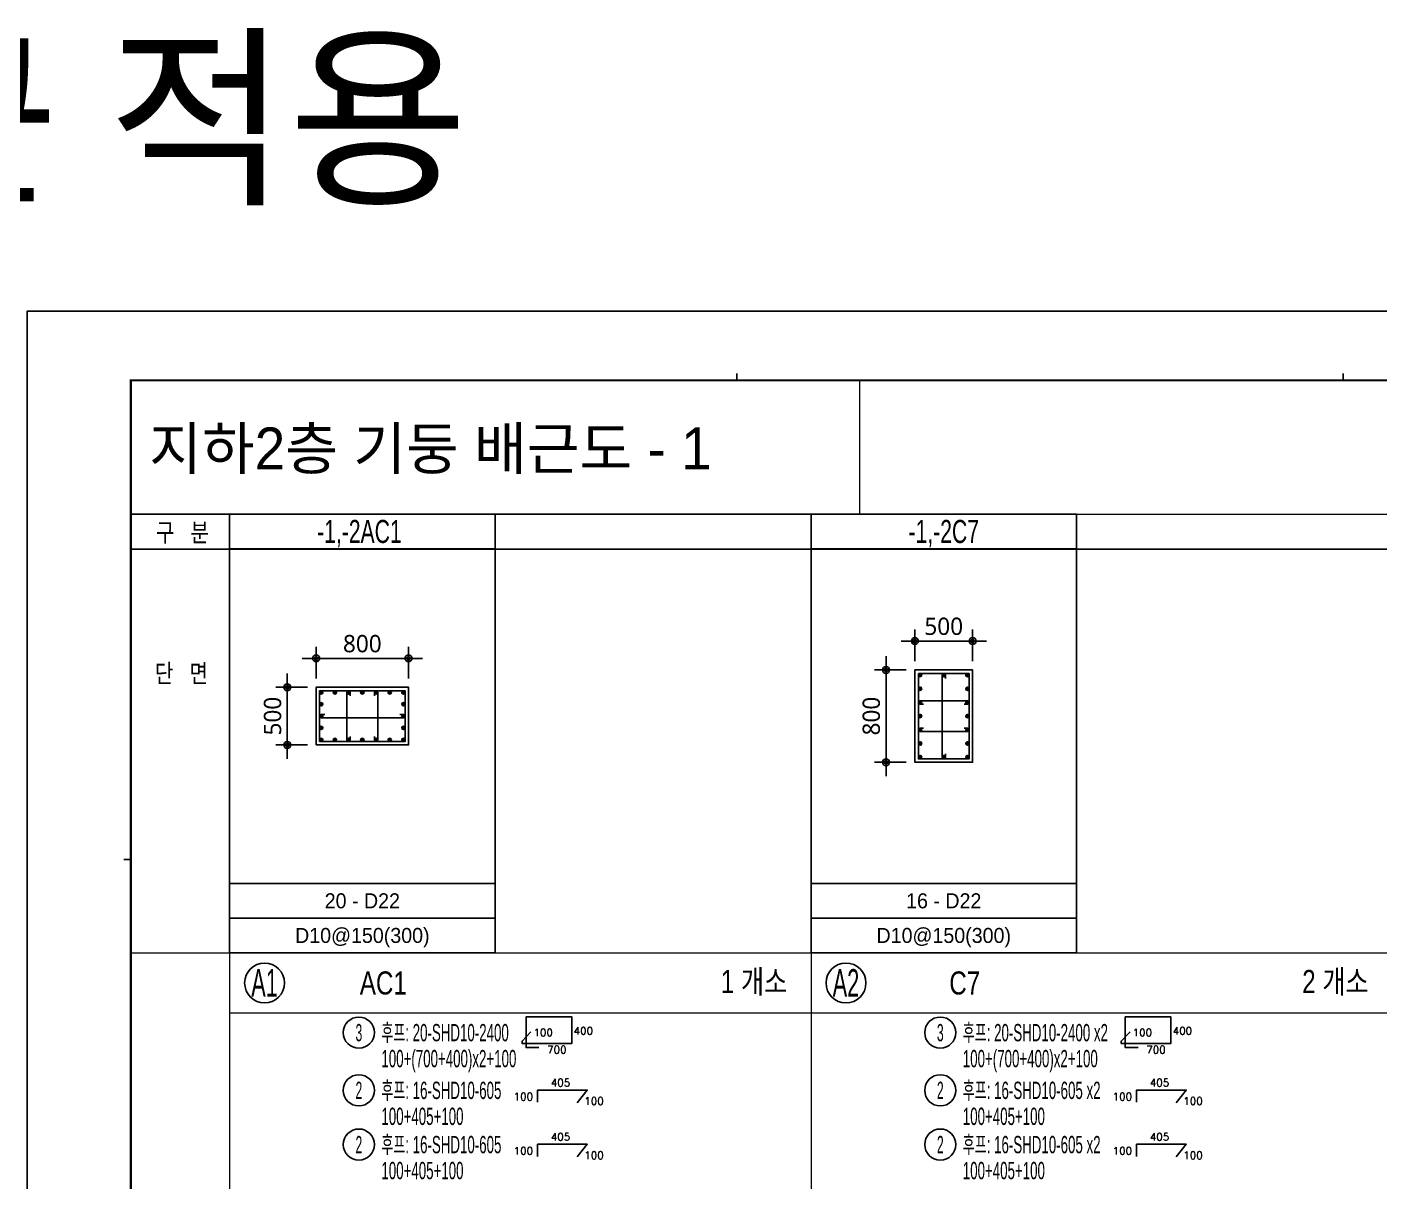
# Model space of a CAD drawing. Header units: millimetres. Extents: x 317501 to 2277231, y -321722 to 1186893.
# Drawn here: x 473021 to 484742, y -161724 to -151718 of the extents above; entities that cross this region are included whole.
import ezdxf
from ezdxf.enums import TextEntityAlignment as Align

# ---------------------------------------------------------------- set-up
doc = ezdxf.new("R2010")
doc.units = ezdxf.units.MM
doc.header["$LTSCALE"] = 57
doc.layers.get('Defpoints').update_dxf_attribs({"color": 145})
for name, color, linetype in [('AMAC-NO', 5, 'Continuous'), ('AMAC-TITLE', 7, 'Continuous'), ('BAR', 2, 'Continuous'), ('BAR1', 3, 'Continuous'), ('DIM', 7, 'Continuous'), ('LEAD7', 7, 'Continuous'), ('LINE', 7, 'Continuous'), ('RP_TAG', 7, 'Continuous'), ('기둥', 4, 'Continuous')]:
    doc.layers.add(name, color=color, linetype=linetype)
doc.layers.add('TEXT', color=3, linetype='Continuous', lineweight=9)
doc.layers.add('XTITLE', color=22, linetype='Continuous', lineweight=0)
doc.styles.add('RPWK1', font='arial.ttf', dxfattribs={"bigfont": 'whgtxt.shx'})
doc.styles.add('RPWK2', font='romans.shx', dxfattribs={"bigfont": 'whgtxt.shx'})
doc.styles.add('돋움', font='malgun.ttf')
doc.styles.add('돋음', font='Dotum.ttf')
doc.styles.add('맑은고딕', font='malgun.ttf')
doc.dimstyles.new('DIM_30', dxfattribs={"dimscale": 30, "dimtxt": 3, "dimasz": 1.2, "dimexe": 2, "dimexo": 1.5, "dimgap": 1, "dimtad": 1, "dimdec": 0, "dimdsep": 46, "dimtxsty": '맑은고딕', "dimblk1": 'DIMDOT', "dimblk2": 'DIMDOT', "dimsah": 1, "dimcen": 1, "dimdle": 2, "dimclrd": 7, "dimclre": 7, "dimclrt": 3, "dimadec": 0, "dimazin": 0, "dimtfac": 1, "dimtdec": 0, "dimtix": 1, "dimtmove": 2, "dimatfit": 3, "dimldrblk": 'DIMDOT', "dimfxl": 0, "dimtolj": 1, "dimarcsym": 0})

# ---------------------------------------------------------------- blocks, each defined once
blk = doc.blocks.new('dhs_sheet2e')
at = {"color": 7}
for p, q in [((20500.6, 57331.7), (20500.6, 57531.5)), ((38004.8, 57331.7), (38004.8, 57531.5)), ((2996.4, 43498.2), (2796.7, 43498.2))]:
    blk.add_line(p, q, dxfattribs=at)
blk.add_lwpolyline([(84000, 0), (84000, 59329.4), (0, 59329.4), (0, 0)], close=True, dxfattribs=at)
at = {"color": 30, "const_width": 64.9}
blk.add_lwpolyline([(81003.6, 57331.7), (2996.4, 57331.7), (2996.4, 1997.6), (81003.6, 1997.6)], close=True, dxfattribs=at)
blk = doc.blocks.new('zdfgarse')
at = {"color": 255, "xscale": 0.25, "yscale": 0.25, "zscale": 0.25}
blk.add_blockref('dhs_sheet2e', (0, 0), dxfattribs=at)
blk = doc.blocks.new('A$C74EF247C')
at = {"layer": 'LINE', "color": 7, "linetype": 'Continuous'}
for p, q in [((0, 0), (0, -3800)), ((0, 0), (2300, 0)), ((2300, 0), (2300, -3800)), ((0, -300), (2300, -300)), ((0, -3800), (2300, -3800))]:
    blk.add_line(p, q, dxfattribs=at)
at = {"layer": 'LINE', "color": 4, "linetype": 'Continuous'}
for p, q in [((0, -3200), (2300, -3200)), ((0, -3500), (2300, -3500))]:
    blk.add_line(p, q, dxfattribs=at)
blk = doc.blocks.new('DIMDOT')
at = {"layer": 'DIM', "linetype": 'Continuous'}
blk.add_line((-2, 0), (2, 0), dxfattribs=at)
for radius in [0.5, 0.25]:
    blk.add_circle((0, 0), radius, dxfattribs=at)
blk = doc.blocks.new('*D69')
at = {"layer": 'Defpoints', "color": 0, "transparency": 16777216}
for p in [(544030, -133548), (543780, -134048), (544030, -134048)]:
    blk.add_point(p, dxfattribs=at)
at = {"layer": 'DIM', "color": 7, "lineweight": -2, "transparency": 16777216}
for p, q in [((543955, -133548), (543680, -133548)), ((543780, -133608), (543780, -133988)), ((543955, -134048), (543680, -134048))]:
    blk.add_line(p, q, dxfattribs=at)
at = {"layer": 'DIM', "color": 7, "lineweight": -2, "transparency": 16777216, "xscale": 60, "yscale": 60, "zscale": 60}
for p, rotation in [((543780, -133548), 90), ((543780, -134048), 270)]:
    blk.add_blockref('DIMDOT', p, dxfattribs=dict(at, rotation=rotation))
at = {"layer": 'DIM', "color": 3, "transparency": 16777216, "insert": (543653, -133798), "char_height": 150, "attachment_point": 5, "rotation": 90, "style": '맑은고딕'}
blk.add_mtext('\\A1;500', dxfattribs=at)
blk = doc.blocks.new('*D70')
at = {"layer": 'Defpoints', "color": 0, "transparency": 16777216}
for p in [(544830, -133298), (544030, -133548), (544830, -133548)]:
    blk.add_point(p, dxfattribs=at)
at = {"layer": 'DIM', "color": 7, "lineweight": -2, "transparency": 16777216}
for p, q in [((544030, -133473), (544030, -133198)), ((544830, -133473), (544830, -133198)), ((544090, -133298), (544770, -133298))]:
    blk.add_line(p, q, dxfattribs=at)
at = {"layer": 'DIM', "color": 7, "lineweight": -2, "transparency": 16777216, "xscale": 60, "yscale": 60, "zscale": 60, "rotation": 180}
blk.add_blockref('DIMDOT', (544030, -133298), dxfattribs=at)
at = {"layer": 'DIM', "color": 7, "lineweight": -2, "transparency": 16777216, "xscale": 60, "yscale": 60, "zscale": 60}
blk.add_blockref('DIMDOT', (544830, -133298), dxfattribs=at)
at = {"layer": 'DIM', "color": 3, "transparency": 16777216, "insert": (544430, -133171), "char_height": 150, "attachment_point": 5, "style": '맑은고딕'}
blk.add_mtext('\\A1;800', dxfattribs=at)
blk = doc.blocks.new('ST')
at = {"layer": 'BAR'}
blk.add_circle((0, 0), 14.5, dxfattribs=at)
blk = doc.blocks.new('A$C08B0344F')
at = {"layer": 'BAR'}
blk.add_hatch(color=256, dxfattribs=at).paths.add_polyline_path([(14.5, 0, 1), (-14.5, 0, 1)])
at = {"layer": 'BAR', "rotation": 270}
blk.add_blockref('ST', (0, 0), dxfattribs=at)
blk = doc.blocks.new('*D67')
at = {"layer": 'Defpoints', "color": 0, "transparency": 16777216}
for p in [(541880, -138339), (541630, -139139), (541880, -139139)]:
    blk.add_point(p, dxfattribs=at)
at = {"layer": 'DIM', "color": 7, "lineweight": -2, "transparency": 16777216}
for p, q in [((541805, -138339), (541530, -138339)), ((541630, -138399), (541630, -139079)), ((541805, -139139), (541530, -139139))]:
    blk.add_line(p, q, dxfattribs=at)
at = {"layer": 'DIM', "color": 7, "lineweight": -2, "transparency": 16777216, "xscale": 60, "yscale": 60, "zscale": 60}
for p, rotation in [((541630, -138339), 90), ((541630, -139139), 270)]:
    blk.add_blockref('DIMDOT', p, dxfattribs=dict(at, rotation=rotation))
at = {"layer": 'DIM', "color": 3, "transparency": 16777216, "insert": (541503, -138739), "char_height": 150, "attachment_point": 5, "rotation": 90, "style": '맑은고딕'}
blk.add_mtext('\\A1;800', dxfattribs=at)
blk = doc.blocks.new('*D68')
at = {"layer": 'Defpoints', "color": 0, "transparency": 16777216}
for p in [(542380, -138089), (541880, -138339), (542380, -138339)]:
    blk.add_point(p, dxfattribs=at)
at = {"layer": 'DIM', "color": 7, "lineweight": -2, "transparency": 16777216}
for p, q in [((541880, -138264), (541880, -137989)), ((542380, -138264), (542380, -137989)), ((541940, -138089), (542320, -138089))]:
    blk.add_line(p, q, dxfattribs=at)
at = {"layer": 'DIM', "color": 7, "lineweight": -2, "transparency": 16777216, "xscale": 60, "yscale": 60, "zscale": 60, "rotation": 180}
blk.add_blockref('DIMDOT', (541880, -138089), dxfattribs=at)
at = {"layer": 'DIM', "color": 7, "lineweight": -2, "transparency": 16777216, "xscale": 60, "yscale": 60, "zscale": 60}
blk.add_blockref('DIMDOT', (542380, -138089), dxfattribs=at)
at = {"layer": 'DIM', "color": 3, "transparency": 16777216, "insert": (542130, -137962), "char_height": 150, "attachment_point": 5, "style": '맑은고딕'}
blk.add_mtext('\\A1;500', dxfattribs=at)
blk = doc.blocks.new('*U1609', base_point=(475761.912, -160930.1787))
at = {"layer": 'RP_TAG', "color": 0, "linetype": 'Continuous', "ltscale": 100}
blk.add_circle((475895.912, -160930.1787), 135, dxfattribs=at)
at = {"layer": 'RP_TAG', "color": 0, "linetype": 'Continuous', "ltscale": 100, "style": 'RPWK1', "width": 0.5}
blk.add_text('2', height=150, dxfattribs=at).set_placement((475895.912, -160930.1787), align=Align.MIDDLE_CENTER)
at = {"layer": 'RP_TAG', "color": 0, "linetype": 'Continuous', "ltscale": 100, "style": 'RPWK1', "width": 0.55}
for s, p in [('후프: 16-SHD10-605', (476090.912, -160930.1787)), ('100+405+100', (476090.912, -161155.1787))]:
    blk.add_text(s, height=150, dxfattribs=at).set_placement(p, align=Align.MIDDLE_LEFT)
blk = doc.blocks.new('*U1610', base_point=(475761.912, -161400.1787))
at = {"layer": 'RP_TAG', "color": 0, "linetype": 'Continuous', "ltscale": 100}
blk.add_circle((475895.912, -161400.1787), 135, dxfattribs=at)
at = {"layer": 'RP_TAG', "color": 0, "linetype": 'Continuous', "ltscale": 100, "style": 'RPWK1', "width": 0.5}
blk.add_text('2', height=150, dxfattribs=at).set_placement((475895.912, -161400.1787), align=Align.MIDDLE_CENTER)
at = {"layer": 'RP_TAG', "color": 0, "linetype": 'Continuous', "ltscale": 100, "style": 'RPWK1', "width": 0.55}
for s, p in [('후프: 16-SHD10-605', (476090.912, -161400.1787)), ('100+405+100', (476090.912, -161625.1787))]:
    blk.add_text(s, height=150, dxfattribs=at).set_placement(p, align=Align.MIDDLE_LEFT)
blk = doc.blocks.new('*U1611', base_point=(480799.2102, -161400.1787))
at = {"layer": 'RP_TAG', "color": 0, "linetype": 'Continuous', "ltscale": 100}
blk.add_circle((480933.2102, -161400.1787), 135, dxfattribs=at)
at = {"layer": 'RP_TAG', "color": 0, "linetype": 'Continuous', "ltscale": 100, "style": 'RPWK1', "width": 0.5}
blk.add_text('2', height=150, dxfattribs=at).set_placement((480933.2102, -161400.1787), align=Align.MIDDLE_CENTER)
at = {"layer": 'RP_TAG', "color": 0, "linetype": 'Continuous', "ltscale": 100, "style": 'RPWK1', "width": 0.55}
for s, p in [('후프: 16-SHD10-605 x2', (481128.2102, -161400.1787)), ('100+405+100', (481128.2102, -161625.1787))]:
    blk.add_text(s, height=150, dxfattribs=at).set_placement(p, align=Align.MIDDLE_LEFT)
blk = doc.blocks.new('*U1612', base_point=(480799.2102, -160930.1787))
at = {"layer": 'RP_TAG', "color": 0, "linetype": 'Continuous', "ltscale": 100}
blk.add_circle((480933.2102, -160930.1787), 135, dxfattribs=at)
at = {"layer": 'RP_TAG', "color": 0, "linetype": 'Continuous', "ltscale": 100, "style": 'RPWK1', "width": 0.5}
blk.add_text('2', height=150, dxfattribs=at).set_placement((480933.2102, -160930.1787), align=Align.MIDDLE_CENTER)
at = {"layer": 'RP_TAG', "color": 0, "linetype": 'Continuous', "ltscale": 100, "style": 'RPWK1', "width": 0.55}
for s, p in [('후프: 16-SHD10-605 x2', (481128.2102, -160930.1787)), ('100+405+100', (481128.2102, -161155.1787))]:
    blk.add_text(s, height=150, dxfattribs=at).set_placement(p, align=Align.MIDDLE_LEFT)
blk = doc.blocks.new('*U1621', base_point=(475761.912, -160430.1787))
at = {"layer": 'RP_TAG', "color": 0, "linetype": 'Continuous', "ltscale": 100}
blk.add_circle((475895.912, -160430.1787), 135, dxfattribs=at)
at = {"layer": 'RP_TAG', "color": 0, "linetype": 'Continuous', "ltscale": 100, "style": 'RPWK1', "width": 0.55}
for s, p in [('후프: 20-SHD10-2400', (476090.912, -160430.1787)), ('100+(700+400)x2+100', (476090.912, -160655.1787))]:
    blk.add_text(s, height=150, dxfattribs=at).set_placement(p, align=Align.MIDDLE_LEFT)
at = {"layer": 'RP_TAG', "color": 0, "linetype": 'Continuous', "ltscale": 100, "style": 'RPWK1', "width": 0.5}
blk.add_text('3', height=150, dxfattribs=at).set_placement((475895.912, -160430.1787), align=Align.MIDDLE_CENTER)
blk = doc.blocks.new('*U1622', base_point=(480799.2102, -160430.1787))
at = {"layer": 'RP_TAG', "color": 0, "linetype": 'Continuous', "ltscale": 100}
blk.add_circle((480933.2102, -160430.1787), 135, dxfattribs=at)
at = {"layer": 'RP_TAG', "color": 0, "linetype": 'Continuous', "ltscale": 100, "style": 'RPWK1', "width": 0.55}
for s, p in [('후프: 20-SHD10-2400 x2', (481128.2102, -160430.1787)), ('100+(700+400)x2+100', (481128.2102, -160655.1787))]:
    blk.add_text(s, height=150, dxfattribs=at).set_placement(p, align=Align.MIDDLE_LEFT)
at = {"layer": 'RP_TAG', "color": 0, "linetype": 'Continuous', "ltscale": 100, "style": 'RPWK1', "width": 0.5}
blk.add_text('3', height=150, dxfattribs=at).set_placement((480933.2102, -160430.1787), align=Align.MIDDLE_CENTER)
blk = doc.blocks.new('-2AC1')
at = {"layer": 'BAR1'}
blk.add_lwpolyline([(780, 1830), (780, 2270), (1520, 2270), (1520, 1830)], close=True, dxfattribs=at)
for points in [[(1046, 1874.5), (1046, 1844.5, -1), (1017, 1844.5), (1017, 2255.5, -1), (1046, 2255.5), (1046, 2225.5)], [(1254, 1874.5), (1254, 1844.5, 1), (1283, 1844.5), (1283, 2255.5, 1), (1254, 2255.5), (1254, 2225.5)], [(824.5, 2064.5), (794.5, 2064.5, 1), (794.5, 2035.5), (1505.5, 2035.5, 1), (1505.5, 2064.5), (1475.5, 2064.5)]]:
    blk.add_lwpolyline(points, format="xyb", dxfattribs=at)
at = {"layer": '기둥'}
blk.add_lwpolyline([(750, 1800), (750, 2300), (1550, 2300), (1550, 1800)], close=True, dxfattribs=at)
at = {"layer": 'BAR', "rotation": 90.00000000000031}
for p in [(794.5, 2255.5), (913, 2255.5), (1031.5, 2255.5), (1150, 2255.5), (1268.5, 2255.5), (1387, 2255.5), (1505.5, 2255.5), (794.5, 2152.75), (794.5, 2050), (1505.5, 2050), (794.5, 1947.25), (794.5, 1844.5), (913, 1844.5), (1031.5, 1844.5), (1150, 1844.5), (1268.5, 1844.5), (1387, 1844.5), (1505.5, 1844.5)]:
    blk.add_blockref('A$C08B0344F', p, dxfattribs=at)
at = {"layer": 'BAR', "xscale": -1, "rotation": 269.9999999999955}
for p in [(1505.5, 2152.75), (1505.5, 1947.25)]:
    blk.add_blockref('A$C08B0344F', p, dxfattribs=at)
at = {"layer": 'LINE'}
blk.add_blockref('A$C74EF247C', (0, 3800), dxfattribs=at)
at = {"layer": 'TEXT', "color": 6, "style": '돋음', "width": 0.7}
blk.add_text('-1,-2AC1 ', height=200, dxfattribs=at).set_placement((1150, 3650), align=Align.MIDDLE_CENTER)
at = {"layer": 'TEXT', "linetype": 'ByBlock', "style": '돋음'}
for s, p in [('20 - D22', (1150, 450)), ('D10@150(300)', (1150, 150))]:
    blk.add_text(s, height=130, dxfattribs=at).set_placement(p, align=Align.MIDDLE_CENTER)
at = {"layer": 'DIM'}
dim = blk.add_linear_dim(base=(1550, 2550), p1=(750, 2300), p2=(1550, 2300), dimstyle='DIM_30', override={"dimscale": 50}, dxfattribs=at)
dim.commit()
dim.dimension.update_dxf_attribs({"geometry": '*D70', "text_midpoint": (1150, 2677.5), "insert": (-543280.09, 135848.06)})
dim = blk.add_linear_dim(base=(500, 1800), p1=(750, 2300), p2=(750, 1800), angle=270, dimstyle='DIM_30', override={"dimscale": 50}, dxfattribs=at)
dim.commit()
dim.dimension.update_dxf_attribs({"geometry": '*D69', "text_midpoint": (372.5, 2050), "insert": (-543280.09, 135848.06)})
blk = doc.blocks.new('-2C7')
at = {"layer": 'BAR1'}
blk.add_lwpolyline([(930, 2420), (1370, 2420), (1370, 1680), (930, 1680)], close=True, dxfattribs=at)
for points in [[(1164.5, 2375.5), (1164.5, 2405.5, 1), (1135.5, 2405.5), (1135.5, 1694.5, 1), (1164.5, 1694.5), (1164.5, 1724.5)], [(974.5, 2154), (944.5, 2154, -1), (944.5, 2183), (1355.5, 2183, -1), (1355.5, 2154), (1325.5, 2154)], [(974.5, 1946), (944.5, 1946, 1), (944.5, 1917), (1355.5, 1917, 1), (1355.5, 1946), (1325.5, 1946)]]:
    blk.add_lwpolyline(points, format="xyb", dxfattribs=at)
at = {"layer": '기둥'}
blk.add_lwpolyline([(900, 2450), (1400, 2450), (1400, 1650), (900, 1650)], close=True, dxfattribs=at)
at = {"layer": 'BAR'}
for p in [(944.5, 2405.5), (1150, 2405.5), (1355.5, 2405.5), (944.5, 2287), (1355.5, 2287), (944.5, 2168.5), (1355.5, 2168.5), (944.5, 2050), (1355.5, 2050), (944.5, 1931.5), (1355.5, 1931.5), (944.5, 1813), (1355.5, 1813), (944.5, 1694.5), (1150, 1694.5), (1355.5, 1694.5)]:
    blk.add_blockref('A$C08B0344F', p, dxfattribs=at)
at = {"layer": 'LINE'}
blk.add_blockref('A$C74EF247C', (0, 3800), dxfattribs=at)
at = {"layer": 'TEXT', "color": 6, "style": '돋음', "width": 0.7}
blk.add_text('-1,-2C7', height=200, dxfattribs=at).set_placement((1150, 3650), align=Align.MIDDLE_CENTER)
at = {"layer": 'TEXT', "linetype": 'ByBlock', "style": '돋음'}
for s, p in [('16 - D22', (1150, 450)), ('D10@150(300)', (1150, 150))]:
    blk.add_text(s, height=130, dxfattribs=at).set_placement(p, align=Align.MIDDLE_CENTER)
at = {"layer": 'DIM'}
dim = blk.add_linear_dim(base=(1400, 2700), p1=(900, 2450), p2=(1400, 2450), dimstyle='DIM_30', override={"dimscale": 50}, dxfattribs=at)
dim.commit()
dim.dimension.update_dxf_attribs({"geometry": '*D68', "text_midpoint": (1150, 2827.5), "insert": (-540980.1, 140789.4)})
dim = blk.add_linear_dim(base=(650, 1650), p1=(900, 2450), p2=(900, 1650), angle=270, dimstyle='DIM_30', override={"dimscale": 50}, dxfattribs=at)
dim.commit()
dim.dimension.update_dxf_attribs({"geometry": '*D67', "text_midpoint": (522.5, 2050), "insert": (-540980.1, 140789.4)})

msp = doc.modelspace()

# ---------------------------------------------------------------- linework, layer by layer
at = {"layer": 'AMAC-NO', "color": 2}
for centre in [(475078.5, -159999.9), (480115.8, -159999.9)]:
    msp.add_circle(centre, 172.8, dxfattribs=at)
at = {"layer": 'LEAD7'}
msp.add_line((494924.9, -156241), (473919.9, -156241), dxfattribs=at)
at = {"layer": 'RP_TAG', "color": 250, "linetype": 'Continuous', "ltscale": 100}
for p, q in [((477601.3, -160430.2), (477601.3, -160430.2)), ((482791.8, -160430.2), (482791.8, -160430.2)), ((477538.1, -160930.2), (477538.1, -160930.2)), ((482727.7, -160930.2), (482727.7, -160930.2)), ((477538.1, -161400.2), (477538.1, -161400.2)), ((482727.7, -161400.2), (482727.7, -161400.2))]:
    msp.add_line(p, q, dxfattribs=at)
at = {"layer": 'RP_TAG', "color": 1, "linetype": 'Continuous', "ltscale": 100}
for points in [[(477386.5, -160424), (477310.3, -160503.7), (477310.3, -160524.1), (477740.8, -160524.1), (477740.8, -160294.7), (477344.7, -160294.7), (477344.7, -160559.6), (477455.5, -160559.6)], [(482577, -160424), (482500.8, -160503.7), (482500.8, -160524.1), (482931.2, -160524.1), (482931.2, -160294.7), (482535.2, -160294.7), (482535.2, -160559.6), (482646, -160559.6)], [(477443.8, -161033.5), (477443.8, -160927.4), (477874.6, -160927.4), (477786.5, -161037.2)], [(482633.4, -161033.5), (482633.4, -160927.4), (483064.2, -160927.4), (482976.1, -161037.2)], [(477443.8, -161503.5), (477443.8, -161397.4), (477874.6, -161397.4), (477786.5, -161507.2)], [(482633.4, -161503.5), (482633.4, -161397.4), (483064.2, -161397.4), (482976.1, -161507.2)]]:
    msp.add_lwpolyline(points, dxfattribs=at)
at = {"layer": 'XTITLE', "color": 3, "ltscale": 2}
for p, q in [((473919.9, -155938.1), (494924.9, -155938.1)), ((474775.7, -155938.1), (474775.7, -171379.3)), ((473919.9, -159738.1), (494924.9, -159738.1)), ((474775.7, -160258.5), (494924.9, -160258.5))]:
    msp.add_line(p, q, dxfattribs=at)
msp.add_lwpolyline([(473919.9, -154779.1), (480234, -154779.1), (480234, -155938.1), (473919.9, -155938.1)], close=True, dxfattribs=at)
msp.add_lwpolyline([(479813, -155938.1), (479813, -171379.3)], dxfattribs=at)

# ---------------------------------------------------------------- block references
at = {"xscale": 1.199999996698919, "yscale": 1.199999996698919, "zscale": 1.199999996698919}
msp.add_blockref('zdfgarse', (473020.9, -171978.6), dxfattribs=at)
at = {"layer": 'DIM'}
for name, p in [('-2AC1', (474775.7, -159738.1)), ('-2C7', (479813, -159738.1))]:
    msp.add_blockref(name, p, dxfattribs=at)
at = {"layer": 'RP_TAG', "color": 30, "linetype": 'Continuous', "ltscale": 1.86656e-317}
for name, p in [('*U1621', (475761.9, -160430.2)), ('*U1622', (480799.2, -160430.2)), ('*U1609', (475761.9, -160930.2)), ('*U1612', (480799.2, -160930.2)), ('*U1610', (475761.9, -161400.2)), ('*U1611', (480799.2, -161400.2))]:
    msp.add_blockref(name, p, dxfattribs=at)

# ---------------------------------------------------------------- texts
at = {"layer": 'AMAC-NO', "color": 2, "style": '돋음'}
for s, height, width, p in [('1 개소', 200, 0.8, (479319.5, -159987.2)), ('A2', 240, 0.6, (480115.8, -159999.9)), ('2 개소', 200, 0.8, (484356.8, -159987.2)), ('A1', 240, 0.6, (475078.5, -159999.9)), ('AC1', 200, 0.8, (476107.5, -159999.9)), ('C7', 200, 0.8, (481144.8, -159999.9))]:
    msp.add_text(s, height=height, dxfattribs=dict(at, width=width)).set_placement(p, align=Align.MIDDLE_CENTER)
at = {"layer": 'AMAC-TITLE', "color": 2, "linetype": 'Continuous', "style": '돋움'}
msp.add_text('주차장 기둥 일반철근 적용', height=1245.658, dxfattribs=at).set_placement((458384.9, -153130.1))
at = {"layer": 'RP_TAG', "color": 2, "linetype": 'Continuous', "ltscale": 100, "style": 'RPWK2'}
for p in [(477409.1, -160481.8), (482599.6, -160481.8)]:
    msp.add_text('100', height=65.33, dxfattribs=at).set_placement(p, align=Align.BOTTOM_LEFT)
for p in [(477756.6, -160414.3), (482947, -160414.3)]:
    msp.add_text('400', height=65.33, dxfattribs=at).set_placement(p, align=Align.MIDDLE_LEFT)
for s, p in [('700', (477526.9, -160545.4)), ('700', (482717.4, -160545.4)), ('100', (477849, -160990.1)), ('100', (483038.6, -160990.1)), ('100', (477849, -161460.1)), ('100', (483038.6, -161460.1))]:
    msp.add_text(s, height=65.33, dxfattribs=at).set_placement(p, align=Align.TOP_LEFT)
for p in [(477642.9, -160915.3), (482832.5, -160915.3), (477642.9, -161385.3), (482832.5, -161385.3)]:
    msp.add_text('405', height=65.33, dxfattribs=at).set_placement(p, align=Align.BOTTOM_CENTER)
for p in [(477405.1, -160984.7), (482594.7, -160984.7), (477405.1, -161454.7), (482594.7, -161454.7)]:
    msp.add_text('100', height=65.33, dxfattribs=at).set_placement(p, align=Align.MIDDLE_RIGHT)
at = {"layer": 'TEXT', "color": 1, "linetype": 'Continuous', "style": '돋음', "width": 0.8}
for s, p in [('구   분', (474367, -156097)), ('단   면', (474358.2, -157318.1))]:
    msp.add_text(s, height=160, dxfattribs=at).set_placement(p, align=Align.MIDDLE_CENTER)
at = {"layer": 'XTITLE', "color": 2, "style": '돋음'}
msp.add_text('지하2층 기둥 배근도 - 1', height=364.067, dxfattribs=at).set_placement((474079.2, -155369.3), align=Align.MIDDLE_LEFT)

doc.saveas('drawing.dxf')
